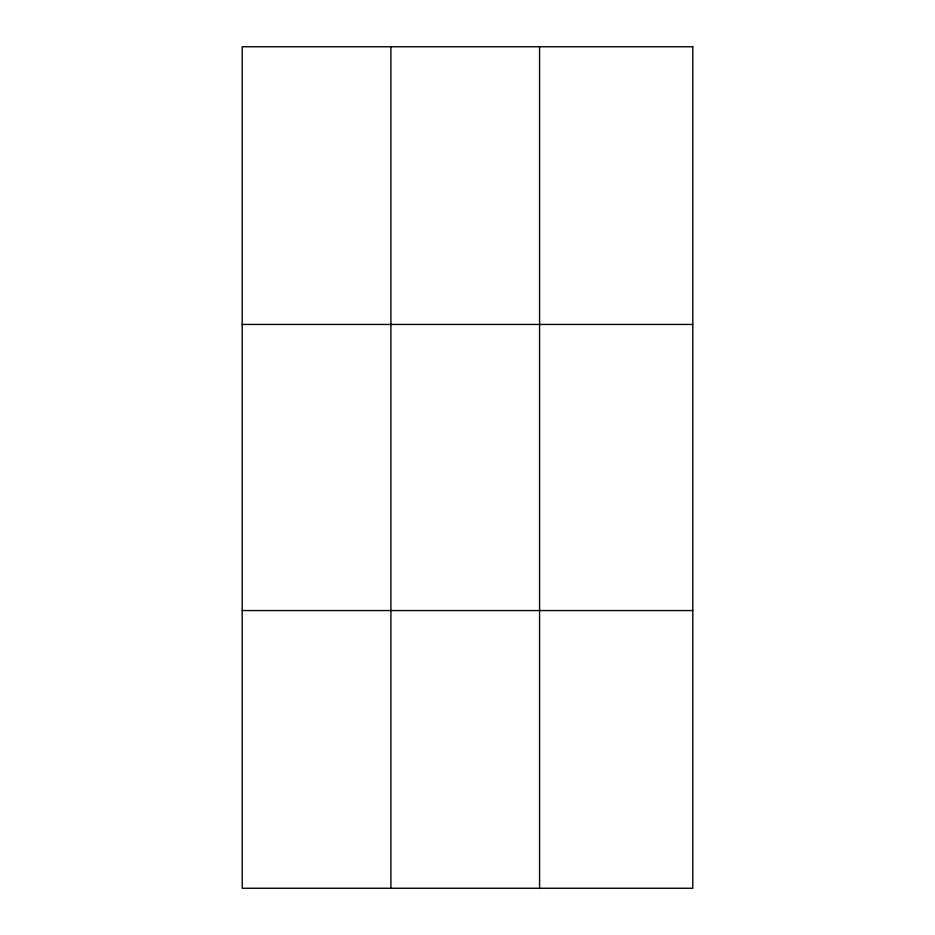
<?xml version="1.0" encoding="UTF-8"?>
<svg xmlns="http://www.w3.org/2000/svg" width="935" height="935" viewBox="0 0 935 935"><rect width="100%" height="100%" fill="white"/><g stroke="black" fill="none" stroke-linecap="round" stroke-linejoin="round"><path stroke-width="1.4" d="M390.9 46.75L390.9 888.25M539.588 46.75L539.588 888.25M242.212 324.445L692.788 324.445M242.212 610.555L692.788 610.555M692.788 46.75L242.212 46.75L242.212 888.25L692.788 888.25L692.788 46.75"/></g></svg>
